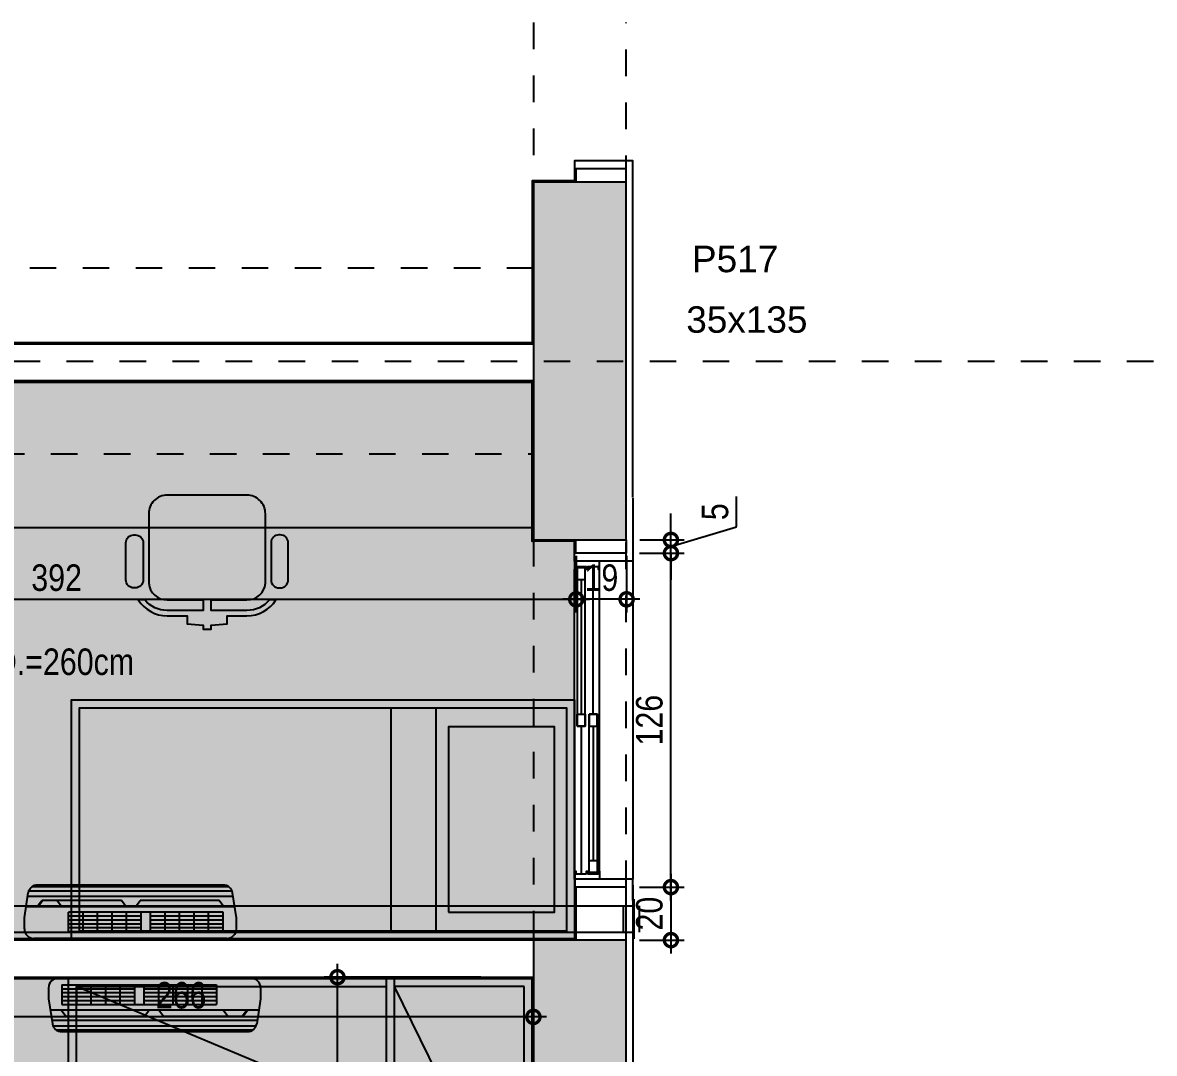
# Model space of a CAD drawing. Header units: metres. Extents: x -23 to 570, y -54 to 184.
# Drawn here: x 34.443 to 38.713, y 50.593 to 54.482 of the extents above; entities that cross this region are included whole.
import ezdxf
from ezdxf.enums import TextEntityAlignment as Align
from ezdxf.xclip import XClip

# ---------------------------------------------------------------- set-up
doc = ezdxf.new("R2010")
doc.units = ezdxf.units.M
doc.header["$XCLIPFRAME"] = 0
doc.header["$PDMODE"] = 35
for name, pattern in [('DASHEDX2', [1.5, 1, -0.5]), ('ESTILO_TQS_0004', [1.12, 0.5, -0.2, 0.01, -0.2, 0.01, -0.2]), ('PUC$0$DASHEDX2', [1.5, 1, -0.5]), ('PUC$0$HIDDEN2', [0.1875, 0.125, -0.0625])]:
    doc.linetypes.add(name, pattern=pattern)
for name, color, linetype in [('1', 232, 'DASHEDX2'), ('12', 232, 'Continuous'), ('205', 232, 'ESTILO_TQS_0004'), ('4', 2, 'Continuous'), ('9', 232, 'Continuous'), ('ARQ-DIM', 2, 'Continuous'), ('ARQ-TXT', 2, 'Continuous'), ('PUC$0$ARQ-ALV ACAB', 4, 'Continuous'), ('PUC$0$ARQ-ALV OSSO', 5, 'Continuous'), ('PUC$0$ARQ-AUX', 7, 'Continuous'), ('PUC$0$ARQ-AUX1 @ 1', 1, 'Continuous'), ('PUC$0$ARQ-ENCH', 1, 'Continuous'), ('PUC$0$ARQ-HID', 7, 'Continuous'), ('PUC$0$ARQ-MOB', 7, 'Continuous'), ('PUC$0$ARQ-PRJ', 7, 'PUC$0$DASHEDX2'), ('PUC$0$MAUROAMARELO', 162, 'Continuous')]:
    doc.layers.add(name, color=color, linetype=linetype)
doc.layers.add('PUC$0$ARQ-FORRO', color=9, linetype='Continuous', lineweight=5)
doc.styles.add('Adesa', font='ARIALN.TTF')
doc.styles.get("Standard").update_dxf_attribs({"font": 'arial.ttf'})
doc.dimstyles.new('ADESA 1-0050', dxfattribs={"dimtxt": 0.1, "dimasz": 0.1, "dimexe": 0.05, "dimexo": 0.05, "dimgap": 0.03, "dimtad": 1, "dimdec": 1, "dimlfac": 100, "dimzin": 12, "dimtxsty": 'Adesa', "dimblk": 'DOTSMALL', "dimcen": 1, "dimdle": 0.05, "dimclrd": 1, "dimclre": 1, "dimclrt": 256, "dimazin": 3, "dimtm": 1e-09, "dimtfac": 1, "dimtdec": 1, "dimtmove": 1, "dimatfit": 0, "dimldrblk": 'DOTSMALL', "dimfxl": 0.8, "dimtvp": 2, "dimtolj": 1, "dimtzin": 0, "dimarcsym": 0})

# ---------------------------------------------------------------- blocks, each defined once
blk = doc.blocks.new('_DotSmall')
at = {"color": 0, "linetype": 'ByBlock', "const_width": 0.5}
blk.add_lwpolyline([(-0.0625, 0, 1), (0.0625, 0, 1)], format="xyb", close=True, dxfattribs=at)
blk = doc.blocks.new('*D893')
at = {"layer": 'ARQ-DIM', "color": 1, "lineweight": -2, "transparency": 16777216}
for p, q in [((36.8889, 51.17), (36.8889, 52.53)), ((36.77, 52.48), (36.9389, 52.48)), ((36.77, 51.22), (36.9389, 51.22))]:
    blk.add_line(p, q, dxfattribs=at)
at = {"layer": 'Defpoints', "color": 0, "transparency": 16777216}
for p in [(36.72, 52.48, 0), (36.8889, 52.48), (36.72, 51.22, 0)]:
    blk.add_point(p, dxfattribs=at)
at = {"layer": 'ARQ-DIM', "color": 1, "lineweight": -2, "transparency": 16777216, "xscale": 0.1, "yscale": 0.1, "zscale": 0.1}
for p, rotation in [((36.8889, 52.48), 90), ((36.8889, 51.22), 270)]:
    blk.add_blockref('_DotSmall', p, dxfattribs=dict(at, rotation=rotation))
at = {"layer": 'ARQ-DIM', "transparency": 16777216, "insert": (36.8079, 51.85), "char_height": 0.1, "attachment_point": 5, "rotation": 90, "style": 'Adesa'}
blk.add_mtext('\\A1;126', dxfattribs=at)
blk = doc.blocks.new('*D894')
at = {"layer": 'ARQ-DIM', "color": 1, "lineweight": -2, "transparency": 16777216}
for p, q in [((37.1365, 52.5793), (37.1365, 52.6936)), ((36.8889, 52.53), (36.8889, 52.63)), ((36.8889, 52.505), (37.1365, 52.5793)), ((36.7717, 52.53), (36.9389, 52.53)), ((36.8889, 52.48), (36.8889, 52.53)), ((36.8889, 52.48), (36.8889, 52.53)), ((36.77, 52.48), (36.9389, 52.48)), ((36.8889, 52.48), (36.8889, 52.38))]:
    blk.add_line(p, q, dxfattribs=at)
at = {"layer": 'Defpoints', "color": 0, "transparency": 16777216}
for p in [(36.7217, 52.53, 0), (36.8889, 52.53), (36.72, 52.48, 0)]:
    blk.add_point(p, dxfattribs=at)
at = {"layer": 'ARQ-DIM', "color": 1, "lineweight": -2, "transparency": 16777216, "xscale": 0.1, "yscale": 0.1, "zscale": 0.1}
for p, rotation in [((36.8889, 52.53), 270), ((36.8889, 52.48), 90)]:
    blk.add_blockref('_DotSmall', p, dxfattribs=dict(at, rotation=rotation))
at = {"layer": 'ARQ-DIM', "transparency": 16777216, "insert": (37.0556, 52.6365), "char_height": 0.1, "attachment_point": 5, "rotation": 90, "style": 'Adesa'}
blk.add_mtext('\\A1;5', dxfattribs=at)
blk = doc.blocks.new('*D1126')
at = {"layer": 'ARQ-DIM', "color": 1, "lineweight": -2, "transparency": 16777216}
for p, q in [((36.5317, 52.4697), (36.5317, 52.2559)), ((32.6116, 52.4058), (32.6116, 52.2559)), ((32.5616, 52.3059), (36.5817, 52.3059))]:
    blk.add_line(p, q, dxfattribs=at)
at = {"layer": 'Defpoints', "color": 0, "transparency": 16777216}
for p in [(36.5317, 52.5197, 0), (32.6116, 52.4558, 0), (36.5317, 52.3059)]:
    blk.add_point(p, dxfattribs=at)
at = {"layer": 'ARQ-DIM', "color": 1, "lineweight": -2, "transparency": 16777216, "xscale": 0.1, "yscale": 0.1, "zscale": 0.1, "rotation": 180}
blk.add_blockref('_DotSmall', (32.6116, 52.3059), dxfattribs=at)
at = {"layer": 'ARQ-DIM', "color": 1, "lineweight": -2, "transparency": 16777216, "xscale": 0.1, "yscale": 0.1, "zscale": 0.1}
blk.add_blockref('_DotSmall', (36.5317, 52.3059), dxfattribs=at)
at = {"layer": 'ARQ-DIM', "transparency": 16777216, "insert": (34.5716, 52.387), "char_height": 0.1, "attachment_point": 5, "style": 'Adesa'}
blk.add_mtext('\\A1;392', dxfattribs=at)
blk = doc.blocks.new('*D1127')
at = {"layer": 'ARQ-DIM', "color": 1, "lineweight": -2, "transparency": 16777216}
for p, q in [((36.5317, 52.4697), (36.5317, 52.2559)), ((36.7217, 52.4697), (36.7217, 52.2559)), ((36.7717, 52.3059), (36.4817, 52.3059))]:
    blk.add_line(p, q, dxfattribs=at)
at = {"layer": 'Defpoints', "color": 0, "transparency": 16777216}
for p in [(36.5317, 52.5197, 0), (36.7217, 52.5197, 0), (36.5317, 52.3059)]:
    blk.add_point(p, dxfattribs=at)
at = {"layer": 'ARQ-DIM', "color": 1, "lineweight": -2, "transparency": 16777216, "xscale": 0.1, "yscale": 0.1, "zscale": 0.1, "rotation": 180}
blk.add_blockref('_DotSmall', (36.5317, 52.3059), dxfattribs=at)
at = {"layer": 'ARQ-DIM', "color": 1, "lineweight": -2, "transparency": 16777216, "xscale": 0.1, "yscale": 0.1, "zscale": 0.1}
blk.add_blockref('_DotSmall', (36.7217, 52.3059), dxfattribs=at)
at = {"layer": 'ARQ-DIM', "transparency": 16777216, "insert": (36.6267, 52.387), "char_height": 0.1, "attachment_point": 5, "style": 'Adesa'}
blk.add_mtext('\\A1;19', dxfattribs=at)
blk = doc.blocks.new('*D1087')
at = {"layer": 'ARQ-DIM', "color": 1, "lineweight": -2, "transparency": 16777216}
for p, q in [((33.7127, 50.83), (33.7127, 50.6802)), ((36.37, 50.825), (36.37, 50.6802)), ((36.42, 50.7302), (33.6627, 50.7302))]:
    blk.add_line(p, q, dxfattribs=at)
at = {"layer": 'Defpoints', "color": 0, "transparency": 16777216}
for p in [(33.7127, 50.88), (36.37, 50.875, 0), (33.7127, 50.7302)]:
    blk.add_point(p, dxfattribs=at)
at = {"layer": 'ARQ-DIM', "color": 1, "lineweight": -2, "transparency": 16777216, "xscale": 0.1, "yscale": 0.1, "zscale": 0.1, "rotation": 180}
blk.add_blockref('_DotSmall', (33.7127, 50.7302), dxfattribs=at)
at = {"layer": 'ARQ-DIM', "color": 1, "lineweight": -2, "transparency": 16777216, "xscale": 0.1, "yscale": 0.1, "zscale": 0.1}
blk.add_blockref('_DotSmall', (36.37, 50.7302), dxfattribs=at)
at = {"layer": 'ARQ-DIM', "transparency": 16777216, "insert": (35.0414, 50.8113), "char_height": 0.1, "attachment_point": 5, "style": 'Adesa'}
blk.add_mtext('\\A1;266', dxfattribs=at)
blk = doc.blocks.new('*D1088')
at = {"layer": 'ARQ-DIM', "color": 1, "lineweight": -2, "transparency": 16777216}
for p, q in [((35.6309, 47.36), (35.6309, 50.93)), ((36.1717, 50.88), (35.5809, 50.88)), ((36.1717, 47.41), (35.5809, 47.41))]:
    blk.add_line(p, q, dxfattribs=at)
at = {"layer": 'Defpoints', "color": 0, "transparency": 16777216}
for p in [(35.6309, 50.88), (36.2217, 50.88), (36.2217, 47.41, 0)]:
    blk.add_point(p, dxfattribs=at)
at = {"layer": 'ARQ-DIM', "color": 1, "lineweight": -2, "transparency": 16777216, "xscale": 0.1, "yscale": 0.1, "zscale": 0.1}
for p, rotation in [((35.6309, 50.88), 90), ((35.6309, 47.41), 270)]:
    blk.add_blockref('_DotSmall', p, dxfattribs=dict(at, rotation=rotation))
at = {"layer": 'ARQ-DIM', "transparency": 16777216, "insert": (35.5498, 49.145), "char_height": 0.1, "attachment_point": 5, "rotation": 90, "style": 'Adesa'}
blk.add_mtext('\\A1;347', dxfattribs=at)
blk = doc.blocks.new('*D963')
at = {"layer": 'ARQ-DIM', "color": 1, "lineweight": -2, "transparency": 16777216}
for p, q in [((36.8889, 51.27), (36.8889, 50.97)), ((36.77, 51.22), (36.9389, 51.22)), ((36.77, 51.02), (36.9389, 51.02))]:
    blk.add_line(p, q, dxfattribs=at)
at = {"layer": 'Defpoints', "color": 0, "transparency": 16777216}
for p in [(36.72, 51.22, 0), (36.72, 51.02, 0), (36.8889, 51.02)]:
    blk.add_point(p, dxfattribs=at)
at = {"layer": 'ARQ-DIM', "color": 1, "lineweight": -2, "transparency": 16777216, "xscale": 0.1, "yscale": 0.1, "zscale": 0.1}
for p, rotation in [((36.8889, 51.22), 90), ((36.8889, 51.02), 270)]:
    blk.add_blockref('_DotSmall', p, dxfattribs=dict(at, rotation=rotation))
at = {"layer": 'ARQ-DIM', "transparency": 16777216, "insert": (36.8079, 51.12), "char_height": 0.1, "attachment_point": 5, "rotation": 90, "style": 'Adesa'}
blk.add_mtext('\\A1;20', dxfattribs=at)
blk = doc.blocks.new('*U2432')
at = {"color": 0, "linetype": 'ByBlock', "ltscale": 0.5}
for points in [[(0.02, -0.045), (0.03, -0.045), (0.03, -0.05), (0.02, -0.05), (0.02, -0.09), (0.03, -0.09), (0.03, -0.095), (0.02, -0.095), (0.02, -0.09), (0.03, -0.09), (0.03, -0.095), (0, -0.095), (0, 0), (0.03, 0), (0.03, -0.005), (0.02, -0.005), (0.02, -0.045)], [(0.025, -0.01), (0.07, -0.01), (0.07, -0.04), (0.025, -0.04)], [(0.6225, -0.01), (0.5775, -0.01), (0.5775, -0.04), (0.6225, -0.04)], [(1.18, -0.045), (1.17, -0.045), (1.17, -0.05), (1.18, -0.05), (1.18, -0.09), (1.17, -0.09), (1.17, -0.095), (1.18, -0.095), (1.18, -0.09), (1.17, -0.09), (1.17, -0.095), (1.2, -0.095), (1.2, 0), (1.17, 0), (1.17, -0.005), (1.18, -0.005), (1.18, -0.045)], [(0.5775, -0.055), (0.6225, -0.055), (0.6225, -0.085), (0.5775, -0.085)], [(1.175, -0.055), (1.13, -0.055), (1.13, -0.085), (1.175, -0.085)]]:
    blk.add_lwpolyline(points, close=True, dxfattribs=at)
at = {"color": 8, "linetype": 'ByBlock', "ltscale": 0.5}
for points in [[(1.17, 0), (0.03, 0)], [(0.6225, -0.025), (1.18, -0.025)], [(0.5775, -0.07), (0.02, -0.07)], [(1.17, -0.095), (0.03, -0.095)]]:
    blk.add_lwpolyline(points, dxfattribs=at)
at = {"color": 7, "linetype": 'ByBlock', "ltscale": 0.5}
for points in [[(0.6225, -0.01), (0.6225, -0.04), (0.025, -0.04), (0.025, -0.01)], [(0.5775, -0.055), (0.5775, -0.085), (1.175, -0.085), (1.175, -0.055)]]:
    blk.add_lwpolyline(points, close=True, dxfattribs=at)
for points in [[(0.07, -0.025), (0.5775, -0.025)], [(0.6225, -0.07), (1.13, -0.07)]]:
    blk.add_lwpolyline(points, dxfattribs=at)
blk = doc.blocks.new('PUC$0$planta tipo 5 puc')
at = {"layer": 'PUC$0$ARQ-ALV ACAB', "elevation": 0}
for points in [[(-24.7967, -1.2276), (-24.7967, 2.7943), (-24.7967, 2.7943), (-24.7967, 3.025), (-25.1967, 3.025), (-25.1967, 2.7551), (-25.6032, 2.7551), (-25.6032, 2.5852), (-25.1767, 2.5852)], [(-25.1766, -3.125), (-28.9251, -3.125)]]:
    blk.add_lwpolyline(points, dxfattribs=at)
at = {"layer": 'PUC$0$ARQ-ALV ACAB'}
for points in [[(-25.1768, -0.875), (-25.1767, 2.5852)], [(-28.1051, -1.025), (-28.1051, -0.875), (-27.9751, -0.875), (-27.9751, -0.8248), (-27.8251, -0.8248), (-27.8251, -0.875), (-25.1768, -0.875)], [(-24.7967, -1.17), (-24.7967, -1.25), (-25.0167, -1.25), (-25.0166, -1.02)], [(-25.0186, -1.025), (-27.6451, -1.025), (-27.6451, -1.025), (-28.1051, -1.025)], [(-24.7967, -2.688), (-24.7967, -2.45), (-25.0167, -2.45), (-25.0167, -2.5254), (-25.1767, -2.5246), (-25.1767, -3.125)], [(-35.8366, -4.1048), (-34.9363, -4.1048), (-34.9354, -3.71), (-30.4367, -3.71), (-30.4367, -3.275), (-25.1717, -3.275)]]:
    blk.add_lwpolyline(points, dxfattribs=at)
at = {"layer": 'PUC$0$ARQ-ALV OSSO'}
for points in [[(-28.1001, -1.02), (-28.1001, -0.88), (-27.9701, -0.88), (-27.9701, -0.8298), (-27.8301, -0.8298), (-27.8301, -0.88), (-25.1701, -0.88)], [(-25.0136, -1.02), (-27.6451, -1.02), (-28.1001, -1.02)], [(-24.8217, -2.53), (-24.8217, -2.48), (-25.0117, -2.48), (-25.0117, -2.53)], [(-30.4417, -3.27), (-25.1717, -3.27)]]:
    blk.add_lwpolyline(points, dxfattribs=at)
at = {"layer": 'PUC$0$ARQ-ALV OSSO', "elevation": 0}
for points in [[(-24.8217, -1.02), (-24.8217, -1.22), (-25.0117, -1.22), (-25.0116, -1.02)], [(-25.1717, -3.13), (-30.4417, -3.13)]]:
    blk.add_lwpolyline(points, dxfattribs=at)
at = {"layer": 'PUC$0$ARQ-AUX'}
blk.add_lwpolyline([(-24.7967, -2.45), (-24.7967, -1.25)], dxfattribs=at)
at = {"layer": 'PUC$0$ARQ-AUX1 @ 1', "rotation": 90}
blk.add_blockref('*U2432', (-25.0167, -2.45), dxfattribs=at)
blk = doc.blocks.new('PUC$0$pl forro 5')
at = {"layer": 'PUC$0$ARQ-FORRO'}
h = blk.add_hatch(color=256, dxfattribs=at)
h.dxf.hatch_style = 1
h.paths.add_polyline_path([(10.65, 3.415), (6.9016, 3.415), (6.9016, 1.315), (10.8101, 1.3152), (10.81, 2.8154), (10.65, 2.8146)])
h = blk.add_hatch(color=256, dxfattribs=at)
h.dxf.hatch_style = 1
h.paths.add_polyline_path([(10.6499, 1.165), (8.0016, 1.165), (8.0016, 0.1144), (6.5983, 0.1144), (6.5984, -2.2947), (10.65, -2.2952)])
at = {"layer": 'PUC$0$ARQ-FORRO', "elevation": 0}
for points in [[(10.65, 3.415), (6.9016, 3.415), (6.9016, 1.315), (10.8101, 1.3152), (10.81, 2.8154), (10.65, 2.8146)], [(10.6499, 1.165), (8.0016, 1.165), (8.0016, 0.1144), (6.5983, 0.1144), (6.5984, -2.2947), (10.65, -2.2952)]]:
    blk.add_lwpolyline(points, close=True, dxfattribs=at)
blk = doc.blocks.new('*U2483')
at = {"flags": 128}
for points in [[(1.0602, 0), (1.0602, 0.55), (0, 0.55), (0, 0)], [(1.0302, 0.03), (1.0302, 0.52), (0.03, 0.52), (0.03, 0.03)]]:
    blk.add_lwpolyline(points, close=True, dxfattribs=at)
blk.add_lwpolyline([(1.0302, 0.52), (0.03, 0.03)], dxfattribs=at)
blk = doc.blocks.new('PUC$0$CAMA-SOLTEIRO')
at = {"flags": 128}
for points in [[(1.9, 0), (0, 0), (0, 0.9), (1.9, 0.9)], [(1.87, 0.03), (0.03, 0.03), (0.03, 0.87), (1.87, 0.87)], [(0.6938, 0.03), (0.5224, 0.03), (0.5224, 0.87), (0.6938, 0.87)], [(0.4762, 0.1), (0.0762, 0.1), (0.0762, 0.8), (0.4762, 0.8)]]:
    blk.add_lwpolyline(points, close=True, dxfattribs=at)
blk = doc.blocks.new('PUC$0$arq-cadeira giro')
at = {"linetype": 'Continuous'}
blk.add_lwpolyline([(-0.25, -0.3062), (-0.18, -0.3062, 0.414214), (-0.15, -0.2762), (-0.15, -0.2712, 0.414214), (-0.18, -0.2412), (-0.25, -0.2412), (-0.32, -0.2412, 0.414214), (-0.35, -0.2712), (-0.35, -0.2762, 0.414214), (-0.32, -0.3062)], format="xyb", close=True, dxfattribs=at)
at = {"layer": 'PUC$0$ARQ-MOB', "linetype": 'Continuous'}
for points in [[(-0.25, 0.3062), (-0.18, 0.3062, -0.414214), (-0.15, 0.2762), (-0.15, 0.2712, -0.414214), (-0.18, 0.2412), (-0.25, 0.2412), (-0.32, 0.2412, -0.414214), (-0.35, 0.2712), (-0.35, 0.2762, -0.414214), (-0.32, 0.3062)], [(-0.25, -0.3062), (-0.18, -0.3062, 0.414214), (-0.15, -0.2762), (-0.15, -0.2712, 0.414214), (-0.18, -0.2412), (-0.25, -0.2412), (-0.32, -0.2412, 0.414214), (-0.35, -0.2712), (-0.35, -0.2762, 0.414214), (-0.32, -0.3062)]]:
    blk.add_lwpolyline(points, format="xyb", close=True, dxfattribs=at)
at = {"layer": 'PUC$0$ARQ-MOB'}
blk.add_lwpolyline([(-0.5052, 0), (-0.5052, 0.0154), (-0.4902, 0.0154), (-0.4852, 0.0754), (-0.4552, 0.0754), (-0.4552, 0.1504, -0.255924), (-0.3952, 0.2599), (-0.3952, 0.2352, 0.223888), (-0.4352, 0.1504), (-0.4352, 0.0154), (-0.3952, 0.0154), (-0.3952, 0.1504, -0.39825), (-0.3325, 0.22), (-0.07, 0.22, -0.414214), (0, 0.15), (0, 0), (0, -0.15, -0.414214), (-0.07, -0.22), (-0.3325, -0.22, -0.39825), (-0.3952, -0.1504), (-0.3952, -0.0154), (-0.4352, -0.0154), (-0.4352, -0.1504, 0.223888), (-0.3952, -0.2352), (-0.3952, -0.2599, -0.255924), (-0.4552, -0.1504), (-0.4552, -0.0754), (-0.4852, -0.0754), (-0.4902, -0.0154), (-0.5052, -0.0154)], format="xyb", close=True, dxfattribs=at)
blk = doc.blocks.new('*U2521')
at = {"flags": 128}
for points in [[(1.2283, 0), (1.2283, 0.55), (0, 0.55), (0, 0)], [(1.1983, 0.03), (1.1983, 0.52), (0.03, 0.52), (0.03, 0.03)]]:
    blk.add_lwpolyline(points, close=True, dxfattribs=at)
blk.add_lwpolyline([(1.1983, 0.52), (0.03, 0.03)], dxfattribs=at)
blk = doc.blocks.new('PUC$0$layout opção 5')
at = {"layer": 'PUC$0$ARQ-MOB', "elevation": 0}
blk.add_lwpolyline([(-2.0384, 5.7102), (0, 5.7102), (0, 5.1602), (-2.0384, 5.1602)], close=True, dxfattribs=at)
at = {"layer": 'PUC$0$ARQ-MOB', "ltscale": 0.5, "xscale": -1, "rotation": 270}
blk.add_blockref('PUC$0$arq-cadeira giro', (-1.2258, 5.2841), dxfattribs=at)
at = {"layer": 'PUC$0$ARQ-MOB', "xscale": -1, "zscale": 39.37007874015748}
blk.add_blockref('PUC$0$CAMA-SOLTEIRO', (0.1613, 3.6101, 0), dxfattribs=at)
at = {"layer": 'PUC$0$ARQ-MOB', "xscale": -1, "rotation": 180}
blk.add_blockref('*U2521', (-1.7484, 3.4602), dxfattribs=at)
at = {"layer": 'PUC$0$ARQ-MOB', "rotation": 90.00000000000001}
blk.add_blockref('*U2483', (-0.0001, 2.4), dxfattribs=at)
blk = doc.blocks.new('PUC$0$E3')
for p, q in [((302.2155, -376.0693), (302.3155, -376.0693)), ((302.3155, -376.1693), (302.3155, -376.0693)), ((302.2155, -376.1693), (302.3155, -376.1693))]:
    blk.add_line(p, q)
at = {"linetype": 'PUC$0$HIDDEN2', "ltscale": 0.1}
blk.add_circle((302.2598, -376.075), 0.00202, dxfattribs=at)
for radius, start, end in [(0.0718, 44.1572, 315.8498), (0.0702, 45.4504, 314.5569), (0.05, 90, 270)]:
    blk.add_arc((302.2155, -376.1193), radius, start, end)
blk.add_arc((302.2155, -376.1193), 0.05, 270, 90, dxfattribs=at)
at = {"linetype": 'PUC$0$HIDDEN2', "ltscale": 0.2}
for radius, start, end in [(0.0702, 314.5569, 45.4504), (0.0718, 315.8498, 44.1572)]:
    blk.add_arc((302.2155, -376.1193), radius, start, end, dxfattribs=at)
blk = doc.blocks.new('PUC$0$E2')
at = {"layer": 'PUC$0$ARQ-PRJ'}
for p, q in [((305.4121, -368.5377), (305.5121, -368.5377)), ((305.3871, -368.5577), (305.5371, -368.5577)), ((305.4121, -368.5977), (305.4121, -368.5577)), ((305.4121, -368.5977), (305.5121, -368.5977)), ((305.5121, -368.5977), (305.5121, -368.5577))]:
    blk.add_line(p, q, dxfattribs=at)
blk = doc.blocks.new('PUC$0$A$Cc99f4df2')
at = {"layer": 'PUC$0$ARQ-PRJ', "ltscale": 50}
for p, q in [((-4.4075, 1.8804), (-4.4075, 0.1823, 0)), ((-4.3075, 1.8799), (-4.3075, 0.1823, 0)), ((-4.2495, 0.1243, 0), (0.1846, 0.1243, 0)), ((-4.2495, 0.0243, 0), (0.1846, 0.0243, 0))]:
    blk.add_line(p, q, dxfattribs=at)
for radius in [0.158, 0.058]:
    blk.add_arc((-4.2495, 0.1823, 0), radius, 180, 270, dxfattribs=at)
at = {"layer": 'PUC$0$ARQ-PRJ', "ltscale": 0.5, "rotation": 269.9999999999999}
blk.add_blockref('PUC$0$E3', (371.7618, 304.1958), dxfattribs=at)
at = {"layer": 'PUC$0$ARQ-PRJ', "xscale": -1, "rotation": 269.999964517683}
blk.add_blockref('PUC$0$E2', (368.7821, -305.388, 0), dxfattribs=at)
blk = doc.blocks.new('PUC$0$Q1')
at = {"layer": 'PUC$0$MAUROAMARELO'}
for p, q in [((240.1453, -387.22), (240.16, -387.125)), ((240.9288, -387.1183), (240.1619, -387.1183)), ((240.9168, -387.1027), (240.1738, -387.1027)), ((240.8957, -387.0957), (240.1949, -387.0957)), ((240.9453, -387.22), (240.9307, -387.125)), ((240.9328, -387.1387), (240.1577, -387.1387)), ((240.1927, -387.1785), (240.2109, -387.1547)), ((240.1959, -387.1785), (240.2142, -387.1547)), ((240.2684, -387.1547), (240.2109, -387.1547)), ((240.5115, -387.1547), (240.2142, -387.1547)), ((240.2867, -387.1785), (240.2684, -387.1547)), ((240.5298, -387.1785), (240.5115, -387.1547)), ((240.5641, -387.1785), (240.5823, -387.1547)), ((240.8797, -387.1547), (240.5823, -387.1547)), ((240.898, -387.1785), (240.8797, -387.1547)), ((240.9389, -387.1785), (240.151, -387.1785)), ((240.3122, -387.2718), (240.3122, -387.1987)), ((240.6214, -387.1987), (240.3122, -387.1987)), ((240.3669, -387.2718), (240.3669, -387.1987)), ((240.4217, -387.2718), (240.4217, -387.1987)), ((240.4764, -387.2718), (240.4764, -387.1987)), ((240.5311, -387.2718), (240.5311, -387.1987)), ((240.5859, -387.2718), (240.5859, -387.1987)), ((240.6214, -387.2718), (240.6214, -387.1987)), ((240.895, -387.1987), (240.6214, -387.1987)), ((240.6761, -387.2718), (240.6761, -387.1987)), ((240.7308, -387.2718), (240.7308, -387.1987)), ((240.7856, -387.2718), (240.7856, -387.1987)), ((240.8403, -387.2718), (240.8403, -387.1987)), ((240.895, -387.2718), (240.895, -387.1987)), ((240.1453, -387.2614), (240.1453, -387.22)), ((240.4202, -387.2135), (240.3122, -387.2135)), ((240.4202, -387.2283), (240.3122, -387.2283)), ((240.4202, -387.2431), (240.3122, -387.2431)), ((240.4833, -387.2135), (240.4202, -387.2135)), ((240.4833, -387.2283), (240.4202, -387.2283)), ((240.4833, -387.2431), (240.4202, -387.2431)), ((240.5464, -387.2135), (240.4833, -387.2135)), ((240.5464, -387.2283), (240.4833, -387.2283)), ((240.5464, -387.2431), (240.4833, -387.2431)), ((240.5859, -387.2135), (240.5464, -387.2135)), ((240.5859, -387.2283), (240.5464, -387.2283)), ((240.5859, -387.2431), (240.5464, -387.2431)), ((240.7294, -387.2135), (240.6214, -387.2135)), ((240.7294, -387.2283), (240.6214, -387.2283)), ((240.7294, -387.2431), (240.6214, -387.2431)), ((240.7925, -387.2135), (240.7294, -387.2135)), ((240.7925, -387.2283), (240.7294, -387.2283)), ((240.7925, -387.2431), (240.7294, -387.2431)), ((240.8556, -387.2135), (240.7925, -387.2135)), ((240.8556, -387.2283), (240.7925, -387.2283)), ((240.8556, -387.2431), (240.7925, -387.2431)), ((240.895, -387.2135), (240.8556, -387.2135)), ((240.895, -387.2283), (240.8556, -387.2283)), ((240.895, -387.2431), (240.8556, -387.2431)), ((240.9453, -387.2614), (240.9453, -387.22)), ((240.9098, -387.2969), (240.1808, -387.2969)), ((240.4202, -387.2578), (240.3122, -387.2578)), ((240.6214, -387.2718), (240.3122, -387.2718)), ((240.4833, -387.2578), (240.4202, -387.2578)), ((240.5464, -387.2578), (240.4833, -387.2578)), ((240.5859, -387.2578), (240.5464, -387.2578)), ((240.7294, -387.2578), (240.6214, -387.2578)), ((240.895, -387.2718), (240.6214, -387.2718)), ((240.7925, -387.2578), (240.7294, -387.2578)), ((240.8556, -387.2578), (240.7925, -387.2578)), ((240.895, -387.2578), (240.8556, -387.2578))]:
    blk.add_line(p, q, dxfattribs=at)
for centre, start, end in [((240.1949, -387.1312), 90, 170), ((240.8957, -387.1312), 10, 90), ((240.1808, -387.2614), 180, 270), ((240.9098, -387.2614), 270, 0)]:
    blk.add_arc(centre, 0.0355, start, end, dxfattribs=at)
blk = doc.blocks.new('PUC$0$A$C4d0191d3')
at = {"layer": 'PUC$0$MAUROAMARELO'}
blk.add_blockref('PUC$0$Q1', (-231.4205, 391.1578), dxfattribs=at)
at = {"layer": 'PUC$0$MAUROAMARELO', "rotation": 180}
blk.add_blockref('PUC$0$Q1', (249.7614, -383.5869), dxfattribs=at)
blk = doc.blocks.new('PUC')
at = {"layer": 'PUC$0$ARQ-ALV ACAB', "elevation": 0}
for points in [[(36.745, 52.6904), (36.745, 53.96), (36.525, 53.96), (36.525, 53.885)], [(36.53, 53.885), (36.365, 53.885), (36.365, 53.2751)], [(36.5263, 51.2655), (36.5263, 51.025)]]:
    blk.add_lwpolyline(points, dxfattribs=at)
at = {"layer": 'PUC$0$ARQ-ALV OSSO', "elevation": 0}
blk.add_lwpolyline([(36.72, 53.88), (36.72, 53.93), (36.53, 53.93), (36.53, 53.88)], dxfattribs=at)
at = {"layer": 'PUC$0$ARQ-ENCH'}
for name, p in [('PUC$0$A$Cc99f4df2', (36.5251, 51.0252, 0)), ('PUC$0$A$C4d0191d3', (25.725, 47.1658, 0))]:
    blk.add_blockref(name, p, dxfattribs=at)
at = {"layer": 'PUC$0$ARQ-FORRO'}
blk.add_blockref('PUC$0$pl forro 5', (25.715, 49.7101, 0), dxfattribs=at)
at = {"layer": 'PUC$0$ARQ-HID', "xscale": -1, "rotation": 180}
blk.add_blockref('PUC$0$planta tipo 5 puc', (61.5417, 50.0001, 0), dxfattribs=at)
at = {"layer": 'PUC$0$ARQ-MOB'}
blk.add_blockref('PUC$0$layout opção 5', (36.365, 47.4149, 0), dxfattribs=at)
blk = doc.blocks.new('est-lo-07-6sb-r00')
at = {"layer": '4'}
h = blk.add_hatch(color=8, dxfattribs=at)
h.dxf.hatch_style = 1
h.paths.add_polyline_path([(213.004314, 592.98646), (232.004314, 592.98646), (232.004314, 743.98646), (213.004314, 743.98646)], flags=17)
h.paths.add_polyline_path([(517.003016, 942.98646), (353.003016, 942.98646), (353.003016, 923.986062), (498.003016, 923.986062), (498.003016, 465.008359), (498.003039, 465.008359), (498.003039, 450.008359), (498.003039, 395.98646), (517.003016, 395.98646)])
h.paths.add_polyline_path([(3672.003309, 253.001099), (3672.003309, 388.001099), (3637.003309, 388.001099), (3637.003309, 253.001099)])
h.paths.add_polyline_path([(3637.003309, 942.98646), (3637.003194, 872.98646), (3653.003309, 872.98646), (3653.003309, 599.001099), (3637.003309, 599.001099), (3637.003309, 539.001099), (3672.003309, 539.001099), (3672.003309, 942.98646)])
h.paths.add_polyline_path([(3672.003424, 102.001099), (3637.003309, 102.001099), (3637.003309, 42.001099), (3653.003307, 42.001099), (3653.003307, -229.998901), (3637.003309, -229.998901), (3637.003309, -299.998901), (3672.003424, -299.998901)])
h.paths.add_polyline_path([(3075.003309, -299.999844), (3110.003309, -299.999844), (3110.003309, -199.999844), (3075.003309, -199.999844)])
h.paths.add_polyline_path([(3075.003309, 270.500177), (3110.003309, 270.500177), (3110.003309, 370.500177), (3075.003309, 370.500177)])
h.paths.add_polyline_path([(520.003309, 942.98646), (520.003309, 395.98646), (555.003309, 395.98646), (555.003309, 451.98646), (539.003309, 451.98646), (539.003309, 872.98646), (555.003309, 872.98646), (555.003309, 942.98646)])
h.paths.add_polyline_path([(-2102.995138, 253.000177), (-2102.995138, 388.000177), (-2137.995138, 388.000177), (-2137.995138, 253.000177)])
h.paths.add_polyline_path([(-2137.995138, 101.999935), (-2137.995138, -299.999844), (-2102.995138, -299.999844), (-2102.995138, -229.999844), (-2118.995138, -229.999844), (-2118.995138, 41.999935), (-2102.995138, 41.999935), (-2102.995138, 101.999935)])
h.paths.add_polyline_path([(-2137.995141, 942.98646), (-2137.995141, 538.988972), (-2102.995141, 538.988972), (-2102.995141, 598.988972), (-2118.995141, 598.988972), (-2118.995141, 872.98646), (-2102.995141, 872.98646), (-2102.995141, 942.98646)])
h.paths.add_polyline_path([(520.003309, 245.003526), (520.003309, -299.999844), (555.003309, -299.999844), (555.003309, -229.999844), (539.003309, -229.999844), (539.003309, 185.003526), (555.003309, 185.003526), (555.003309, 245.003526)])
h.paths.add_polyline_path([(-34.995574, 942.98646), (-34.995574, 872.98646), (-18.995574, 872.98646), (-18.995574, 455.98646), (-34.995574, 455.98646), (-34.995574, 395.98646), (232.004426, 395.98646), (232.004426, 481.98646), (213.004426, 481.98646), (213.004426, 414.98646), (0.004426, 414.98646), (0.004426, 923.98646), (213.004426, 923.98646), (213.004426, 854.98646), (232.004426, 854.98646), (232.004426, 923.98646), (252.004426, 923.98646), (252.004426, 942.98646)])
h.paths.add_polyline_path([(3075.003309, 842.98646), (3110.003309, 842.98646), (3110.003309, 942.98646), (3075.003309, 942.98646)])
h.paths.add_polyline_path([(2530.003309, -299.999844), (2570.003309, -299.999844), (2570.003309, -199.999844), (2530.003309, -199.999844)])
h.paths.add_polyline_path([(2530.003309, 145.003526), (2570.003309, 145.003526), (2570.003309, 245.003526), (2530.003309, 245.003526)])
h.paths.add_polyline_path([(2530.003309, 395.98646), (2570.003309, 395.98646), (2570.003309, 495.98646), (2530.003309, 495.98646)])
h.paths.add_polyline_path([(2530.003309, 842.98646), (2570.003309, 842.98646), (2570.003309, 942.98646), (2530.003309, 942.98646)])
h.paths.add_polyline_path([(1995.003309, -299.999844), (2030.003309, -299.999844), (2030.003309, -199.999844), (1995.003309, -199.999844)])
h.paths.add_polyline_path([(1995.003309, 145.003526), (2030.003309, 145.003526), (2030.003309, 245.003526), (1995.003309, 245.003526)])
h.paths.add_polyline_path([(1995.003309, 395.98646), (2030.003309, 395.98646), (2030.003309, 495.98646), (1995.003309, 495.98646)])
h.paths.add_polyline_path([(1995.003309, 842.98646), (2030.003309, 842.98646), (2030.003309, 942.98646), (1995.003309, 942.98646)])
h.paths.add_polyline_path([(1460.003309, -299.999844), (1495.003309, -299.999844), (1495.003309, -199.999844), (1460.003309, -199.999844)])
h.paths.add_polyline_path([(1460.003309, 145.003526), (1495.003309, 145.003526), (1495.003309, 245.003526), (1460.003309, 245.003526)])
h.paths.add_polyline_path([(1460.176641, 395.98646), (1495.176641, 395.98646), (1495.176641, 495.98646), (1460.176641, 495.98646)])
h.paths.add_polyline_path([(1460.003309, 842.98646), (1495.003309, 842.98646), (1495.003309, 942.98646), (1460.003309, 942.98646)])
h.paths.add_polyline_path([(925.003309, -299.999844), (960.003309, -299.999844), (960.003309, -199.999844), (925.003309, -199.999844)])
h.paths.add_polyline_path([(925.003309, 145.003526), (960.003309, 145.003526), (960.003309, 245.003526), (925.003309, 245.003526)])
h.paths.add_polyline_path([(925.003309, 395.98646), (960.003309, 395.98646), (960.003309, 495.98646), (925.003309, 495.98646)])
h.paths.add_polyline_path([(925.003309, 842.98646), (960.003309, 842.98646), (960.003309, 942.98646), (925.003309, 942.98646)])
h.paths.add_polyline_path([(-1582.999721, -299.999844), (-1547.999721, -299.999844), (-1547.999721, -199.999844), (-1582.999721, -199.999844)])
h.paths.add_polyline_path([(-500.999721, -299.999844), (-465.999721, -299.999844), (-465.999721, -199.999844), (-500.999721, -199.999844)])
h.paths.add_polyline_path([(-1042.999721, -299.999844), (-1002.999721, -299.999844), (-1002.999721, -199.999844), (-1042.999721, -199.999844)])
h.paths.add_polyline_path([(-500.999721, 145.003526), (-465.999721, 145.003526), (-465.999721, 245.003526), (-500.999721, 245.003526)])
h.paths.add_polyline_path([(-1042.999721, 145.003526), (-1002.999721, 145.003526), (-1002.999721, 245.003526), (-1042.999721, 245.003526)])
h.paths.add_polyline_path([(-500.999721, 395.98646), (-465.999721, 395.98646), (-465.999721, 495.98646), (-500.999721, 495.98646)])
h.paths.add_polyline_path([(-1042.999721, 395.98646), (-1002.999721, 395.98646), (-1002.999721, 495.98646), (-1042.999721, 495.98646)])
h.paths.add_polyline_path([(-1582.999721, 270.500177), (-1547.999721, 270.500177), (-1547.999721, 370.500177), (-1582.999721, 370.500177)])
h.paths.add_polyline_path([(-500.999721, 842.98646), (-465.999721, 842.98646), (-465.999721, 942.98646), (-500.999721, 942.98646)])
h.paths.add_polyline_path([(-1042.999721, 842.98646), (-1002.999721, 842.98646), (-1002.999721, 942.98646), (-1042.999721, 942.98646)])
h.paths.add_polyline_path([(-1582.999721, 842.98646), (-1547.999721, 842.98646), (-1547.999721, 942.98646), (-1582.999721, 942.98646)])
h.paths.add_polyline_path([(-35, 245.003526), (-35, 185.003526), (-19, 185.003526), (-19, -230), (-35, -230), (-35, -300), (517, -300), (517, 245), (498, 245), (498, -281), (0, -281), (0, -19), (255, -19), (255, 245.003526), (178.5, 245.003526), (178.5, 226.003526), (236, 226.003526), (236, 0), (0, 0), (0, 226.003526), (57.5, 226.003526), (57.5, 245.003526)])
at = {"layer": '1'}
for points in [[(3637.003474, 539.001099), (3637.003474, 388.001099)], [(3672.003474, 388.001099), (3672.003474, 539.001099)], [(3637.003309, 355.500177), (3275.004467, 355.500177)], [(3275.004467, 285.500177), (3637.003309, 285.500177)], [(3637.003474, 253.001099), (3637.003474, 102.001099)], [(3672.003474, 102.001099), (3672.003474, 253.001099)]]:
    blk.add_lwpolyline(points, dxfattribs=at)
at = {"layer": '205'}
blk.add_line((-2259.087141, 320.423392), (3872.599049, 320.423392), dxfattribs=at)
at = {"layer": '4', "linetype": 'Continuous'}
for points in [[(3672.003309, 253.001099), (3672.003309, 388.001099), (3637.003309, 388.001099), (3637.003309, 253.001099), (3672.003309, 253.001099)], [(3672.003424, 102.001099), (3637.003309, 102.001099), (3637.003309, 42.001099), (3653.003307, 42.001099), (3653.003307, -229.998901), (3637.003309, -229.998901), (3637.003309, -299.998901), (3672.003424, -299.998901), (3672.003424, 102.001099)]]:
    blk.add_lwpolyline(points, dxfattribs=at)
at = {"layer": '12', "linetype": 'Continuous'}
blk.add_text('35x135', height=9.975, dxfattribs=at).set_placement((3694.680161, 331.174926))
at = {"layer": '9', "linetype": 'Continuous'}
blk.add_text('P517', height=10, dxfattribs=at).set_placement((3696.795905, 354.016364))

msp = doc.modelspace()

# ---------------------------------------------------------------- block references
at = {"linetype": 'Continuous'}
ref = msp.add_blockref('est-lo-07-6sb-r00', (0, 50), dxfattribs=dict(at, xscale=0.01, yscale=0.01, zscale=0.01))
XClip(ref).set_block_clipping_path([(-2382.224773505, -448.6564912002), (3871.2509198365, 448.1901377692)])
msp.add_blockref('PUC', (0, 0))

# ---------------------------------------------------------------- texts
at = {"layer": 'ARQ-TXT', "style": 'Adesa'}
msp.add_text('P.D.=260cm', height=0.1, dxfattribs=at).set_placement((34.5471, 52.0705, 0), align=Align.MIDDLE)

# ---------------------------------------------------------------- dimensions: what is measured, and where the dimension line sits
at = {"layer": 'ARQ-DIM'}
for base, p1, p2, angle, picture, middle in [((36.8889, 52.53), (36.72, 52.48, 0), (36.7217, 52.53, 0), 270, '*D894', (37.0556, 52.6093)), ((36.5317, 52.3059), (36.7217, 52.5197, 0), (36.5317, 52.5197, 0), 180, '*D1127', (36.6267, 52.387)), ((36.8889, 52.48), (36.72, 51.22, 0), (36.72, 52.48, 0), 270, '*D893', (36.8079, 51.85)), ((36.8889, 51.02), (36.72, 51.22, 0), (36.72, 51.02, 0), 90, '*D963', (36.8079, 51.12)), ((35.6309, 50.88), (36.2217, 47.41, 0), (36.2217, 50.88), 270, '*D1088', (35.5498, 49.145))]:
    dim = msp.add_linear_dim(base=base, p1=p1, p2=p2, angle=angle, dimstyle='ADESA 1-0050', dxfattribs=at)
    dim.commit()
    dim.dimension.update_dxf_attribs({"geometry": picture, "text_midpoint": middle})
for base, p1, p2, picture, middle in [((36.5317, 52.3059), (32.6116, 52.4558, 0), (36.5317, 52.5197, 0), '*D1126', (34.5716, 52.387)), ((33.7127, 50.7302), (36.37, 50.875, 0), (33.7127, 50.88), '*D1087', (35.0414, 50.8113))]:
    dim = msp.add_linear_dim(base=base, p1=p1, p2=p2, angle=180, dimstyle='ADESA 1-0050', override={"dimdec": 0}, dxfattribs=at)
    dim.commit()
    dim.dimension.update_dxf_attribs({"geometry": picture, "text_midpoint": middle})

doc.saveas('drawing.dxf')
